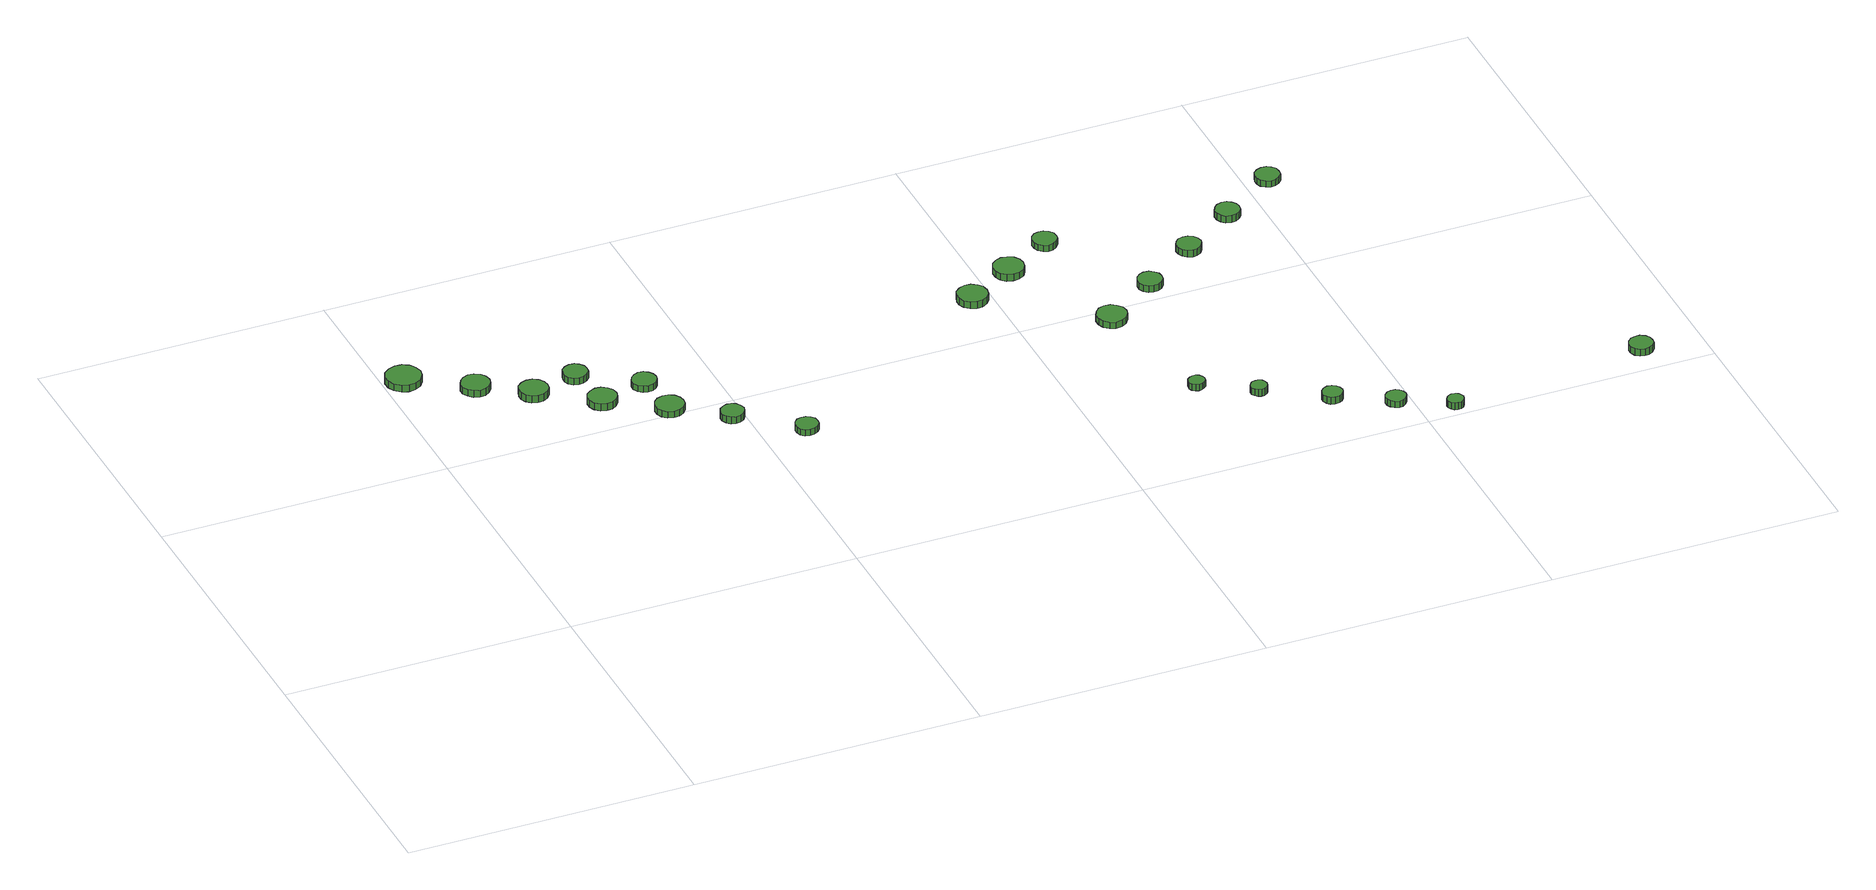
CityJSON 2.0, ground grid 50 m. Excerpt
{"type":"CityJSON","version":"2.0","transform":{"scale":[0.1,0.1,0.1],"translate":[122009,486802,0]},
"CityObjects":{
"tree1":{"type":"SolitaryVegetationObject","attributes":{"function":"something"},"geometry":[{"type":"MultiSurface","lod":"1","boundaries":[[[0,1,2,3,4,5,6,7,8,9,10,11,12,13,14]],[[15,16,17,18,19,20,21,22,23,24,25,26,27,28,29]],[[0,29,28,1]],[[1,28,27,2]],[[2,27,26,3]],[[3,26,25,4]],[[4,25,24,5]],[[5,24,23,6]],[[6,23,22,7]],[[7,22,21,8]],[[8,21,20,9]],[[9,20,19,10]],[[10,19,18,11]],[[11,18,17,12]],[[12,17,16,13]],[[13,16,15,14]],[[14,15,29,0]]]}]},
"tree2":{"type":"SolitaryVegetationObject","attributes":{"function":"something"},"geometry":[{"type":"MultiSurface","lod":"1","boundaries":[[[30,31,32,33,34,35,36,37,38,39,40,41,42,43,44]],[[45,46,47,48,49,50,51,52,53,54,55,56,57,58,59]],[[30,59,58,31]],[[31,58,57,32]],[[32,57,56,33]],[[33,56,55,34]],[[34,55,54,35]],[[35,54,53,36]],[[36,53,52,37]],[[37,52,51,38]],[[38,51,50,39]],[[39,50,49,40]],[[40,49,48,41]],[[41,48,47,42]],[[42,47,46,43]],[[43,46,45,44]],[[44,45,59,30]]]}]},
"tree3":{"type":"SolitaryVegetationObject","attributes":{"function":"something"},"geometry":[{"type":"MultiSurface","lod":"1","boundaries":[[[60,61,62,63,64,65,66,67,68,69,70,71,72,73,74]],[[75,76,77,78,79,80,81,82,83,84,85,86,87,88,89]],[[60,89,88,61]],[[61,88,87,62]],[[62,87,86,63]],[[63,86,85,64]],[[64,85,84,65]],[[65,84,83,66]],[[66,83,82,67]],[[67,82,81,68]],[[68,81,80,69]],[[69,80,79,70]],[[70,79,78,71]],[[71,78,77,72]],[[72,77,76,73]],[[73,76,75,74]],[[74,75,89,60]]]}]},
"tree4":{"type":"SolitaryVegetationObject","attributes":{"function":"something"},"geometry":[{"type":"MultiSurface","lod":"1","boundaries":[[[90,91,92,93,94,95,96,97,98,99,100,101,102,103,104]],[[105,106,107,108,109,110,111,112,113,114,115,116,117,118,119]],[[90,119,118,91]],[[91,118,117,92]],[[92,117,116,93]],[[93,116,115,94]],[[94,115,114,95]],[[95,114,113,96]],[[96,113,112,97]],[[97,112,111,98]],[[98,111,110,99]],[[99,110,109,100]],[[100,109,108,101]],[[101,108,107,102]],[[102,107,106,103]],[[103,106,105,104]],[[104,105,119,90]]]}]},
"tree5":{"type":"SolitaryVegetationObject","attributes":{"function":"something"},"geometry":[{"type":"MultiSurface","lod":"1","boundaries":[[[120,121,122,123,124,125,126,127,128,129,130,131,132,133,134]],[[135,136,137,138,139,140,141,142,143,144,145,146,147,148,149]],[[120,149,148,121]],[[121,148,147,122]],[[122,147,146,123]],[[123,146,145,124]],[[124,145,144,125]],[[125,144,143,126]],[[126,143,142,127]],[[127,142,141,128]],[[128,141,140,129]],[[129,140,139,130]],[[130,139,138,131]],[[131,138,137,132]],[[132,137,136,133]],[[133,136,135,134]],[[134,135,149,120]]]}]},
"tree6":{"type":"SolitaryVegetationObject","attributes":{"function":"something"},"geometry":[{"type":"MultiSurface","lod":"1","boundaries":[[[150,151,152,153,154,155,156,157,158,159,160,161,162,163,164]],[[165,166,167,168,169,170,171,172,173,174,175,176,177,178,179]],[[150,179,178,151]],[[151,178,177,152]],[[152,177,176,153]],[[153,176,175,154]],[[154,175,174,155]],[[155,174,173,156]],[[156,173,172,157]],[[157,172,171,158]],[[158,171,170,159]],[[159,170,169,160]],[[160,169,168,161]],[[161,168,167,162]],[[162,167,166,163]],[[163,166,165,164]],[[164,165,179,150]]]}]},
"tree7":{"type":"SolitaryVegetationObject","attributes":{"function":"something"},"geometry":[{"type":"MultiSurface","lod":"1","boundaries":[[[180,181,182,183,184,185,186,187,188,189,190,191,192,193,194]],[[195,196,197,198,199,200,201,202,203,204,205,206,207,208,209]],[[180,209,208,181]],[[181,208,207,182]],[[182,207,206,183]],[[183,206,205,184]],[[184,205,204,185]],[[185,204,203,186]],[[186,203,202,187]],[[187,202,201,188]],[[188,201,200,189]],[[189,200,199,190]],[[190,199,198,191]],[[191,198,197,192]],[[192,197,196,193]],[[193,196,195,194]],[[194,195,209,180]]]}]},
"tree8":{"type":"SolitaryVegetationObject","attributes":{"function":"something"},"geometry":[{"type":"MultiSurface","lod":"1","boundaries":[[[210,211,212,213,214,215,216,217,218,219,220,221,222,223,224]],[[225,226,227,228,229,230,231,232,233,234,235,236,237,238,239]],[[210,239,238,211]],[[211,238,237,212]],[[212,237,236,213]],[[213,236,235,214]],[[214,235,234,215]],[[215,234,233,216]],[[216,233,232,217]],[[217,232,231,218]],[[218,231,230,219]],[[219,230,229,220]],[[220,229,228,221]],[[221,228,227,222]],[[222,227,226,223]],[[223,226,225,224]],[[224,225,239,210]]]}]},
"tree9":{"type":"SolitaryVegetationObject","attributes":{"function":"something"},"geometry":[{"type":"MultiSurface","lod":"1","boundaries":[[[240,241,242,243,244,245,246,247,248,249,250,251,252,253,254]],[[255,256,257,258,259,260,261,262,263,264,265,266,267,268,269]],[[240,269,268,241]],[[241,268,267,242]],[[242,267,266,243]],[[243,266,265,244]],[[244,265,264,245]],[[245,264,263,246]],[[246,263,262,247]],[[247,262,261,248]],[[248,261,260,249]],[[249,260,259,250]],[[250,259,258,251]],[[251,258,257,252]],[[252,257,256,253]],[[253,256,255,254]],[[254,255,269,240]]]}]},
"tree10":{"type":"SolitaryVegetationObject","attributes":{"function":"something"},"geometry":[{"type":"MultiSurface","lod":"1","boundaries":[[[270,271,272,273,274,275,276,277,278,279,280,281,282,283,284]],[[285,286,287,288,289,290,291,292,293,294,295,296,297,298,299]],[[270,299,298,271]],[[271,298,297,272]],[[272,297,296,273]],[[273,296,295,274]],[[274,295,294,275]],[[275,294,293,276]],[[276,293,292,277]],[[277,292,291,278]],[[278,291,290,279]],[[279,290,289,280]],[[280,289,288,281]],[[281,288,287,282]],[[282,287,286,283]],[[283,286,285,284]],[[284,285,299,270]]]}]},
"tree11":{"type":"SolitaryVegetationObject","attributes":{"function":"something"},"geometry":[{"type":"MultiSurface","lod":"1","boundaries":[[[300,301,302,303,304,305,306,307,308,309,310,311,312,313,314]],[[315,316,317,318,319,320,321,322,323,324,325,326,327,328,329]],[[300,329,328,301]],[[301,328,327,302]],[[302,327,326,303]],[[303,326,325,304]],[[304,325,324,305]],[[305,324,323,306]],[[306,323,322,307]],[[307,322,321,308]],[[308,321,320,309]],[[309,320,319,310]],[[310,319,318,311]],[[311,318,317,312]],[[312,317,316,313]],[[313,316,315,314]],[[314,315,329,300]]]}]},
"tree12":{"type":"SolitaryVegetationObject","attributes":{"function":"something"},"geometry":[{"type":"MultiSurface","lod":"1","boundaries":[[[330,331,332,333,334,335,336,337,338,339,340,341,342,343,344]],[[345,346,347,348,349,350,351,352,353,354,355,356,357,358,359]],[[330,359,358,331]],[[331,358,357,332]],[[332,357,356,333]],[[333,356,355,334]],[[334,355,354,335]],[[335,354,353,336]],[[336,353,352,337]],[[337,352,351,338]],[[338,351,350,339]],[[339,350,349,340]],[[340,349,348,341]],[[341,348,347,342]],[[342,347,346,343]],[[343,346,345,344]],[[344,345,359,330]]]}]},
"tree13":{"type":"SolitaryVegetationObject","attributes":{"function":"something"},"geometry":[{"type":"MultiSurface","lod":"1","boundaries":[[[360,361,362,363,364,365,366,367,368,369,370,371,372,373,374]],[[375,376,377,378,379,380,381,382,383,384,385,386,387,388,389]],[[360,389,388,361]],[[361,388,387,362]],[[362,387,386,363]],[[363,386,385,364]],[[364,385,384,365]],[[365,384,383,366]],[[366,383,382,367]],[[367,382,381,368]],[[368,381,380,369]],[[369,380,379,370]],[[370,379,378,371]],[[371,378,377,372]],[[372,377,376,373]],[[373,376,375,374]],[[374,375,389,360]]]}]},
"tree14":{"type":"SolitaryVegetationObject","attributes":{"function":"something"},"geometry":[{"type":"MultiSurface","lod":"1","boundaries":[[[390,391,392,393,394,395,396,397,398,399,400,401,402,403,404]],[[405,406,407,408,409,410,411,412,413,414,415,416,417,418,419]],[[390,419,418,391]],[[391,418,417,392]],[[392,417,416,393]],[[393,416,415,394]],[[394,415,414,395]],[[395,414,413,396]],[[396,413,412,397]],[[397,412,411,398]],[[398,411,410,399]],[[399,410,409,400]],[[400,409,408,401]],[[401,408,407,402]],[[402,407,406,403]],[[403,406,405,404]],[[404,405,419,390]]]}]},
"tree15":{"type":"SolitaryVegetationObject","attributes":{"function":"something"},"geometry":[{"type":"MultiSurface","lod":"1","boundaries":[[[420,421,422,423,424,425,426,427,428,429,430,431,432,433,434]],[[435,436,437,438,439,440,441,442,443,444,445,446,447,448,449]],[[420,449,448,421]],[[421,448,447,422]],[[422,447,446,423]],[[423,446,445,424]],[[424,445,444,425]],[[425,444,443,426]],[[426,443,442,427]],[[427,442,441,428]],[[428,441,440,429]],[[429,440,439,430]],[[430,439,438,431]],[[431,438,437,432]],[[432,437,436,433]],[[433,436,435,434]],[[434,435,449,420]]]}]},
"tree16":{"type":"SolitaryVegetationObject","attributes":{"function":"something"},"geometry":[{"type":"MultiSurface","lod":"1","boundaries":[[[450,451,452,453,454,455,456,457,458,459,460,461,462,463,464]],[[465,466,467,468,469,470,471,472,473,474,475,476,477,478,479]],[[450,479,478,451]],[[451,478,477,452]],[[452,477,476,453]],[[453,476,475,454]],[[454,475,474,455]],[[455,474,473,456]],[[456,473,472,457]],[[457,472,471,458]],[[458,471,470,459]],[[459,470,469,460]],[[460,469,468,461]],[[461,468,467,462]],[[462,467,466,463]],[[463,466,465,464]],[[464,465,479,450]]]}]},
"tree17":{"type":"SolitaryVegetationObject","attributes":{"function":"something"},"geometry":[{"type":"MultiSurface","lod":"1","boundaries":[[[480,481,482,483,484,485,486,487,488,489,490,491,492,493,494]],[[495,496,497,498,499,500,501,502,503,504,505,506,507,508,509]],[[480,509,508,481]],[[481,508,507,482]],[[482,507,506,483]],[[483,506,505,484]],[[484,505,504,485]],[[485,504,503,486]],[[486,503,502,487]],[[487,502,501,488]],[[488,501,500,489]],[[489,500,499,490]],[[490,499,498,491]],[[491,498,497,492]],[[492,497,496,493]],[[493,496,495,494]],[[494,495,509,480]]]}]},
"tree18":{"type":"SolitaryVegetationObject","attributes":{"function":"something"},"geometry":[{"type":"MultiSurface","lod":"1","boundaries":[[[510,511,512,513,514,515,516,517,518,519,520,521,522,523,524]],[[525,526,527,528,529,530,531,532,533,534,535,536,537,538,539]],[[510,539,538,511]],[[511,538,537,512]],[[512,537,536,513]],[[513,536,535,514]],[[514,535,534,515]],[[515,534,533,516]],[[516,533,532,517]],[[517,532,531,518]],[[518,531,530,519]],[[519,530,529,520]],[[520,529,528,521]],[[521,528,527,522]],[[522,527,526,523]],[[523,526,525,524]],[[524,525,539,510]]]}]},
"tree19":{"type":"SolitaryVegetationObject","attributes":{"function":"something"},"geometry":[{"type":"MultiSurface","lod":"1","boundaries":[[[540,541,542,543,544,545,546,547,548,549,550,551,552,553,554]],[[555,556,557,558,559,560,561,562,563,564,565,566,567,568,569]],[[540,569,568,541]],[[541,568,567,542]],[[542,567,566,543]],[[543,566,565,544]],[[544,565,564,545]],[[545,564,563,546]],[[546,563,562,547]],[[547,562,561,548]],[[548,561,560,549]],[[549,560,559,550]],[[550,559,558,551]],[[551,558,557,552]],[[552,557,556,553]],[[553,556,555,554]],[[554,555,569,540]]]}]},
"tree20":{"type":"SolitaryVegetationObject","attributes":{"function":"something"},"geometry":[{"type":"MultiSurface","lod":"1","boundaries":[[[570,571,572,573,574,575,576,577,578,579,580,581,582,583,584]],[[585,586,587,588,589,590,591,592,593,594,595,596,597,598,599]],[[570,599,598,571]],[[571,598,597,572]],[[572,597,596,573]],[[573,596,595,574]],[[574,595,594,575]],[[575,594,593,576]],[[576,593,592,577]],[[577,592,591,578]],[[578,591,590,579]],[[579,590,589,580]],[[580,589,588,581]],[[581,588,587,582]],[[582,587,586,583]],[[583,586,585,584]],[[584,585,599,570]]]}]},
"tree21":{"type":"SolitaryVegetationObject","attributes":{"function":"something"},"geometry":[{"type":"MultiSurface","lod":"1","boundaries":[[[600,601,602,603,604,605,606,607,608,609,610,611,612,613,614]],[[615,616,617,618,619,620,621,622,623,624,625,626,627,628,629]],[[600,629,628,601]],[[601,628,627,602]],[[602,627,626,603]],[[603,626,625,604]],[[604,625,624,605]],[[605,624,623,606]],[[606,623,622,607]],[[607,622,621,608]],[[608,621,620,609]],[[609,620,619,610]],[[610,619,618,611]],[[611,618,617,612]],[[612,617,616,613]],[[613,616,615,614]],[[614,615,629,600]]]}]},
"tree22":{"type":"SolitaryVegetationObject","attributes":{"function":"something"},"geometry":[{"type":"MultiSurface","lod":"1","boundaries":[[[630,631,632,633,634,635,636,637,638,639,640,641,642,643,644]],[[645,646,647,648,649,650,651,652,653,654,655,656,657,658,659]],[[630,659,658,631]],[[631,658,657,632]],[[632,657,656,633]],[[633,656,655,634]],[[634,655,654,635]],[[635,654,653,636]],[[636,653,652,637]],[[637,652,651,638]],[[638,651,650,639]],[[639,650,649,640]],[[640,649,648,641]],[[641,648,647,642]],[[642,647,646,643]],[[643,646,645,644]],[[644,645,659,630]]]}]},
"tree23":{"type":"SolitaryVegetationObject","attributes":{"function":"something"},"geometry":[{"type":"MultiSurface","lod":"1","boundaries":[[[660,661,662,663,664,665,666,667,668,669,670,671,672,673,674]],[[675,676,677,678,679,680,681,682,683,684,685,686,687,688,689]],[[660,689,688,661]],[[661,688,687,662]],[[662,687,686,663]],[[663,686,685,664]],[[664,685,684,665]],[[665,684,683,666]],[[666,683,682,667]],[[667,682,681,668]],[[668,681,680,669]],[[669,680,679,670]],[[670,679,678,671]],[[671,678,677,672]],[[672,677,676,673]],[[673,676,675,674]],[[674,675,689,660]]]}]}
},
"vertices":[
[66,759,22],[63,772,22],[56,782,22],[45,788,22],[33,789,22],[21,785,22],[11,777,22],[6,766,22],[6,753,22],[11,742,22],[21,733,22],[33,729,22],[45,731,22],[56,737,22],[63,747,22],[63,747,9],[56,737,9],[45,731,9],[33,729,9],[21,733,9],[11,742,9],[6,753,9],[6,766,9],[11,777,9],[21,785,9],[33,789,9],[45,788,9],[56,782,9],[63,772,9],[66,759,9],
[158,694,22],[156,704,22],[150,712,22],[141,718,22],[131,719,22],[121,715,22],[114,709,22],[109,699,22],[109,689,22],[114,680,22],[121,673,22],[131,670,22],[141,671,22],[150,676,22],[156,684,22],[156,684,9],[150,676,9],[141,671,9],[131,670,9],[121,673,9],[114,680,9],[109,689,9],[109,699,9],[114,709,9],[121,715,9],[131,719,9],[141,718,9],[150,712,9],[156,704,9],[158,694,9],
[237,641,23],[235,651,23],[229,660,23],[220,665,23],[210,666,23],[200,663,23],[192,656,23],[188,646,23],[188,636,23],[192,627,23],[200,620,23],[210,617,23],[220,618,23],[229,623,23],[235,631,23],[235,631,10],[229,623,10],[220,618,10],[210,617,10],[200,620,10],[192,627,10],[188,636,10],[188,646,10],[192,656,10],[200,663,10],[210,666,10],[220,665,10],[229,660,10],[235,651,10],[237,641,10],
[329,576,23],[327,586,23],[321,594,23],[312,600,23],[302,601,23],[292,597,23],[284,591,23],[280,581,23],[280,571,23],[284,562,23],[292,555,23],[302,552,23],[312,553,23],[321,558,23],[327,566,23],[327,566,10],[321,558,10],[312,553,10],[302,552,10],[292,555,10],[284,562,10],[280,571,10],[280,581,10],[284,591,10],[292,597,10],[302,601,10],[312,600,10],[321,594,10],[327,586,10],[329,576,10],
[314,661,22],[313,669,22],[307,677,22],[300,681,22],[291,682,22],[283,679,22],[276,673,22],[273,665,22],[273,656,22],[276,648,22],[283,642,22],[291,640,22],[300,641,22],[307,645,22],[313,652,22],[313,652,9],[307,645,9],[300,641,9],[291,640,9],[283,642,9],[276,648,9],[273,656,9],[273,665,9],[276,673,9],[283,679,9],[291,682,9],[300,681,9],[307,677,9],[313,669,9],[314,661,9],
[420,514,22],[418,524,22],[412,533,22],[403,538,22],[393,539,22],[383,536,22],[375,529,22],[371,519,22],[371,509,22],[375,500,22],[383,493,22],[393,490,22],[403,491,22],[412,496,22],[418,504,22],[418,504,10],[412,496,10],[403,491,10],[393,490,10],[383,493,10],[375,500,10],[371,509,10],[371,519,10],[375,529,10],[383,536,10],[393,539,10],[403,538,10],[412,533,10],[418,524,10],[420,514,10],
[407,596,22],[405,604,22],[400,611,22],[393,616,22],[384,617,22],[376,614,22],[369,608,22],[365,600,22],[365,591,22],[369,583,22],[376,577,22],[384,575,22],[393,576,22],[400,580,22],[405,587,22],[405,587,10],[400,580,10],[393,576,10],[384,575,10],[376,577,10],[369,583,10],[365,591,10],[365,600,10],[369,608,10],[376,614,10],[384,617,10],[393,616,10],[400,611,10],[405,604,10],[407,596,10],
[500,456,22],[498,464,22],[493,471,22],[486,475,22],[478,476,22],[470,473,22],[464,468,22],[460,460,22],[460,452,22],[464,444,22],[470,439,22],[478,436,22],[486,437,22],[493,441,22],[498,448,22],[498,448,9],[493,441,9],[486,437,9],[478,436,9],[470,439,9],[464,444,9],[460,452,9],[460,460,9],[464,468,9],[470,473,9],[478,476,9],[486,475,9],[493,471,9],[498,464,9],[500,456,9],
[593,373,23],[592,381,23],[587,387,23],[580,391,23],[572,392,23],[564,390,23],[558,384,23],[555,377,23],[555,369,23],[558,362,23],[564,356,23],[572,354,23],[580,355,23],[587,359,23],[592,365,23],[592,365,11],[587,359,11],[580,355,11],[572,354,11],[564,356,11],[558,362,11],[555,369,11],[555,377,11],[558,384,11],[564,390,11],[572,392,11],[580,391,11],[587,387,11],[592,381,11],[593,373,11],
[993,614,23],[991,625,23],[985,633,23],[975,639,23],[965,640,23],[954,636,23],[946,629,23],[942,619,23],[942,609,23],[946,599,23],[954,592,23],[965,588,23],[975,589,23],[985,595,23],[991,603,23],[991,603,10],[985,595,10],[975,589,10],[965,588,10],[954,592,10],[946,599,10],[942,609,10],[942,619,10],[946,629,10],[954,636,10],[965,640,10],[975,639,10],[985,633,10],[991,625,10],[993,614,10],
[1079,666,22],[1077,676,22],[1071,685,22],[1061,690,22],[1051,692,22],[1040,688,22],[1032,681,22],[1028,671,22],[1028,660,22],[1032,650,22],[1040,643,22],[1051,640,22],[1061,641,22],[1071,646,22],[1077,655,22],[1077,655,9],[1071,646,9],[1061,641,9],[1051,640,9],[1040,643,9],[1032,650,9],[1028,660,9],[1028,671,9],[1032,681,9],[1040,688,9],[1051,692,9],[1061,690,9],[1071,685,9],[1077,676,9],[1079,666,9],
[1209,233,28],[1208,239,28],[1204,244,28],[1199,247,28],[1193,247,28],[1188,245,28],[1183,241,28],[1181,236,28],[1181,230,28],[1183,225,28],[1188,221,28],[1193,219,28],[1199,220,28],[1204,223,28],[1208,227,28],[1208,227,16],[1204,223,16],[1199,220,16],[1193,219,16],[1188,221,16],[1183,225,16],[1181,230,16],[1181,236,16],[1183,241,16],[1188,245,16],[1193,247,16],[1199,247,16],[1204,244,16],[1208,239,16],[1209,233,16],
[1174,468,25],[1172,479,25],[1165,487,25],[1156,493,25],[1145,494,25],[1135,491,25],[1127,483,25],[1123,474,25],[1123,463,25],[1127,453,25],[1135,446,25],[1145,442,25],[1156,444,25],[1165,449,25],[1172,458,25],[1172,458,13],[1165,449,13],[1156,444,13],[1145,442,13],[1135,446,13],[1127,453,13],[1123,463,13],[1123,474,13],[1127,483,13],[1135,491,13],[1145,494,13],[1156,493,13],[1165,487,13],[1172,479,13],[1174,468,13],
[1295,180,28],[1294,186,28],[1291,191,28],[1285,194,28],[1280,194,28],[1274,193,28],[1270,189,28],[1267,183,28],[1267,177,28],[1270,172,28],[1274,168,28],[1280,166,28],[1285,167,28],[1291,170,28],[1294,174,28],[1294,174,15],[1291,170,15],[1285,167,15],[1280,166,15],[1274,168,15],[1270,172,15],[1267,177,15],[1267,183,15],[1270,189,15],[1274,193,15],[1280,194,15],[1285,194,15],[1291,191,15],[1294,186,15],[1295,180,15],
[1159,717,21],[1158,726,21],[1152,733,21],[1145,738,21],[1136,738,21],[1128,736,21],[1121,730,21],[1118,722,21],[1118,713,21],[1121,705,21],[1128,699,21],[1136,696,21],[1145,697,21],[1152,702,21],[1158,709,21],[1158,709,9],[1152,702,9],[1145,697,9],[1136,696,9],[1128,699,9],[1121,705,9],[1118,713,9],[1118,722,9],[1121,730,9],[1128,736,9],[1136,738,9],[1145,738,9],[1152,733,9],[1158,726,9],[1159,717,9],
[1266,539,24],[1265,547,24],[1259,554,24],[1252,559,24],[1243,560,24],[1235,557,24],[1228,551,24],[1225,543,24],[1225,534,24],[1228,526,24],[1235,520,24],[1243,518,24],[1252,519,24],[1259,523,24],[1265,530,24],[1265,530,11],[1259,523,11],[1252,519,11],[1243,518,11],[1235,520,11],[1228,526,11],[1225,534,11],[1225,543,11],[1228,551,11],[1235,557,11],[1243,560,11],[1252,559,11],[1259,554,11],[1265,547,11],[1266,539,11],
[1400,117,27],[1398,124,27],[1394,130,27],[1388,134,27],[1380,135,27],[1373,132,27],[1368,127,27],[1365,121,27],[1365,114,27],[1368,107,27],[1373,102,27],[1380,100,27],[1388,101,27],[1394,104,27],[1398,110,27],[1398,110,14],[1394,104,14],[1388,101,14],[1380,100,14],[1373,102,14],[1368,107,14],[1365,114,14],[1365,121,14],[1368,127,14],[1373,132,14],[1380,135,14],[1388,134,14],[1394,130,14],[1398,124,14],[1400,117,14],
[1490,69,25],[1488,76,25],[1484,82,25],[1478,85,25],[1471,86,25],[1464,84,25],[1458,79,25],[1455,72,25],[1455,65,25],[1458,59,25],[1464,54,25],[1471,51,25],[1478,52,25],[1484,56,25],[1488,62,25],[1488,62,13],[1484,56,13],[1478,52,13],[1471,51,13],[1464,54,13],[1458,59,13],[1455,65,13],[1455,72,13],[1458,79,13],[1464,84,13],[1471,86,13],[1478,85,13],[1484,82,13],[1488,76,13],[1490,69,13],
[1365,609,23],[1363,618,23],[1358,625,23],[1350,629,23],[1342,630,23],[1333,628,23],[1327,622,23],[1323,614,23],[1323,605,23],[1327,597,23],[1333,591,23],[1342,588,23],[1350,589,23],[1358,594,23],[1363,601,23],[1363,601,10],[1358,594,10],[1350,589,10],[1342,588,10],[1333,591,10],[1327,597,10],[1323,605,10],[1323,614,10],[1327,622,10],[1333,628,10],[1342,630,10],[1350,629,10],[1358,625,10],[1363,618,10],[1365,609,10],
[1571,24,25],[1570,29,25],[1567,34,25],[1562,37,25],[1556,38,25],[1550,36,25],[1546,32,25],[1543,27,25],[1543,21,25],[1546,15,25],[1550,11,25],[1556,10,25],[1562,10,25],[1567,13,25],[1570,18,25],[1570,18,12],[1567,13,12],[1562,10,12],[1556,10,12],[1550,11,12],[1546,15,12],[1543,21,12],[1543,27,12],[1546,32,12],[1550,36,12],[1556,38,12],[1562,37,12],[1567,34,12],[1570,29,12],[1571,24,12],
[1462,678,22],[1460,686,22],[1455,693,22],[1448,698,22],[1439,699,22],[1430,696,22],[1424,690,22],[1420,682,22],[1420,673,22],[1424,665,22],[1430,659,22],[1439,657,22],[1448,658,22],[1455,662,22],[1460,669,22],[1460,669,9],[1455,662,9],[1448,658,9],[1439,657,9],[1430,659,9],[1424,665,9],[1420,673,9],[1420,682,9],[1424,690,9],[1430,696,9],[1439,699,9],[1448,698,9],[1455,693,9],[1460,686,9],[1462,678,9],
[1561,747,21],[1560,756,21],[1554,763,21],[1547,767,21],[1538,768,21],[1530,765,21],[1523,759,21],[1520,751,21],[1520,743,21],[1523,735,21],[1530,729,21],[1538,726,21],[1547,727,21],[1554,731,21],[1560,738,21],[1560,738,9],[1554,731,9],[1547,727,9],[1538,726,9],[1530,729,9],[1523,735,9],[1520,743,9],[1520,751,9],[1523,759,9],[1530,765,9],[1538,768,9],[1547,767,9],[1554,763,9],[1560,756,9],[1561,747,9],
[1916,57,23],[1915,65,23],[1910,72,23],[1902,77,23],[1894,77,23],[1886,75,23],[1879,69,23],[1876,61,23],[1876,53,23],[1879,45,23],[1886,39,23],[1894,37,23],[1902,38,23],[1910,42,23],[1915,49,23],[1915,49,10],[1910,42,10],[1902,38,10],[1894,37,10],[1886,39,10],[1879,45,10],[1876,53,10],[1876,61,10],[1879,69,10],[1886,75,10],[1894,77,10],[1902,77,10],[1910,72,10],[1915,65,10],[1916,57,10]
]}
